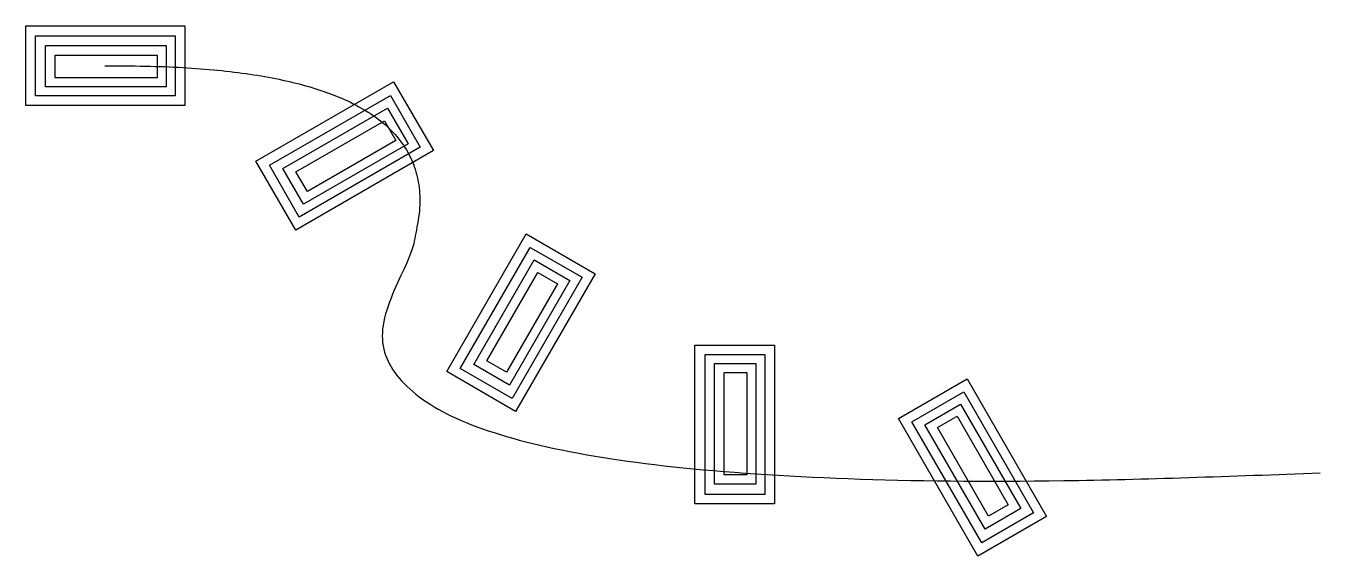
# Model space of a CAD drawing. Extents: x 99230 to 99393, y 79948 to 80015.
import ezdxf

# ---------------------------------------------------------------- set-up
doc = ezdxf.new("R2010")
doc.units = 0
doc.layers.add('Default', color=7, linetype='Continuous')
doc.layers.add('Level 0', color=7, linetype='Continuous')

# ---------------------------------------------------------------- blocks, each defined once
blk = doc.blocks.new('Rectangles')
at = {"layer": 'Default'}
for points in [[(-9.96, 5.06), (10.11, 5.06), (10.11, -4.98), (-9.96, -4.98)], [(-8.75, 3.78), (8.9, 3.78), (8.9, -3.78), (-8.75, -3.78)], [(-7.47, 2.57), (7.77, 2.57), (7.77, -2.64), (-7.47, -2.64)], [(-6.26, 1.36), (6.64, 1.36), (6.64, -1.51), (-6.26, -1.51)]]:
    blk.add_lwpolyline(points, close=True, dxfattribs=at)

msp = doc.modelspace()

# ---------------------------------------------------------------- linework, layer by layer
at = {"layer": 'Default'}
msp.add_open_spline([(99239.76, 80009.98), (99290.9, 80010.51), (99261.74, 79952.59), (99393.26, 79958.59)], degree=2, dxfattribs=at)

# ---------------------------------------------------------------- block references
at = {"layer": 'Level 0'}
msp.add_blockref('Rectangles', (99239.76, 80009.98), dxfattribs=at)
for p, rotation in [((99270.02, 79998.54), 29.999999999999996), ((99292.32, 79977.47), 59.99999999999999), ((99319.36, 79964.62), 90), ((99349.43, 79959.23), 119.99999999999999)]:
    msp.add_blockref('Rectangles', p, dxfattribs=dict(at, rotation=rotation))

doc.saveas('drawing.dxf')
